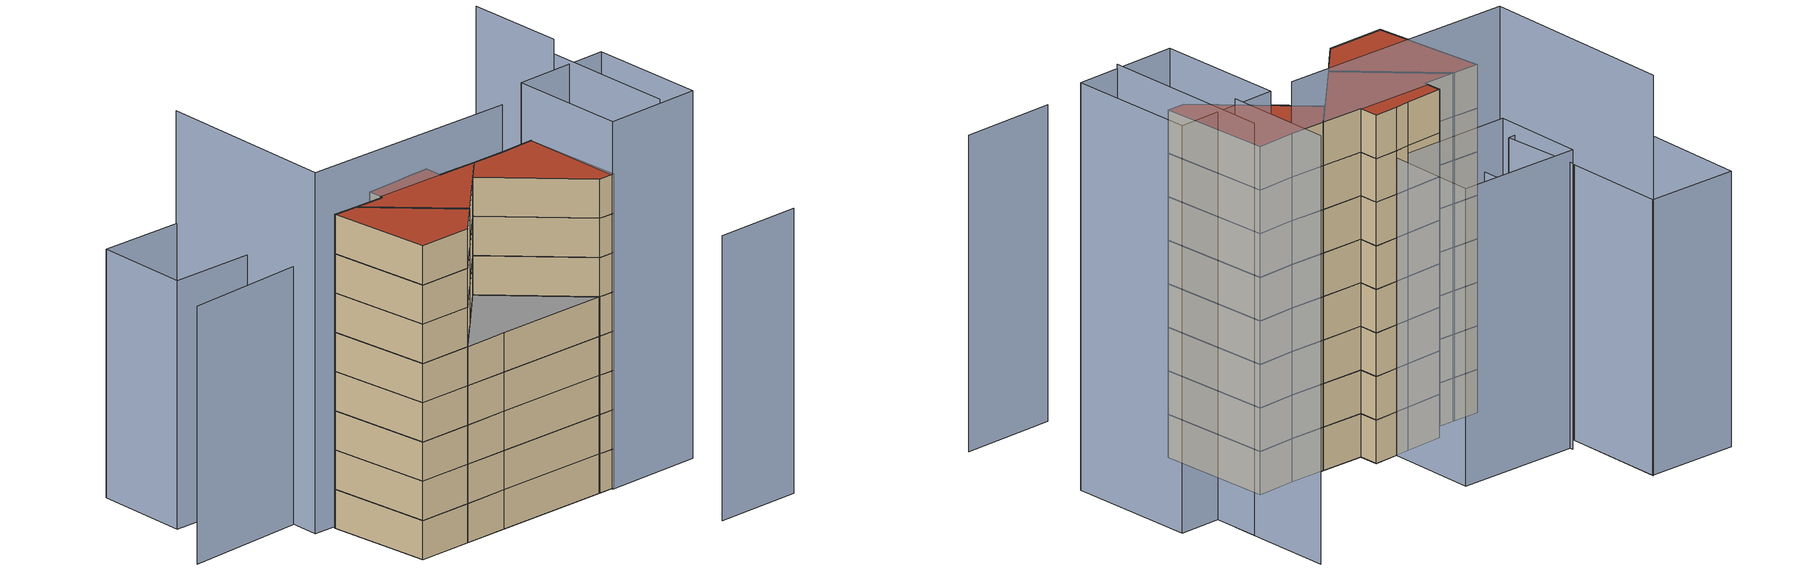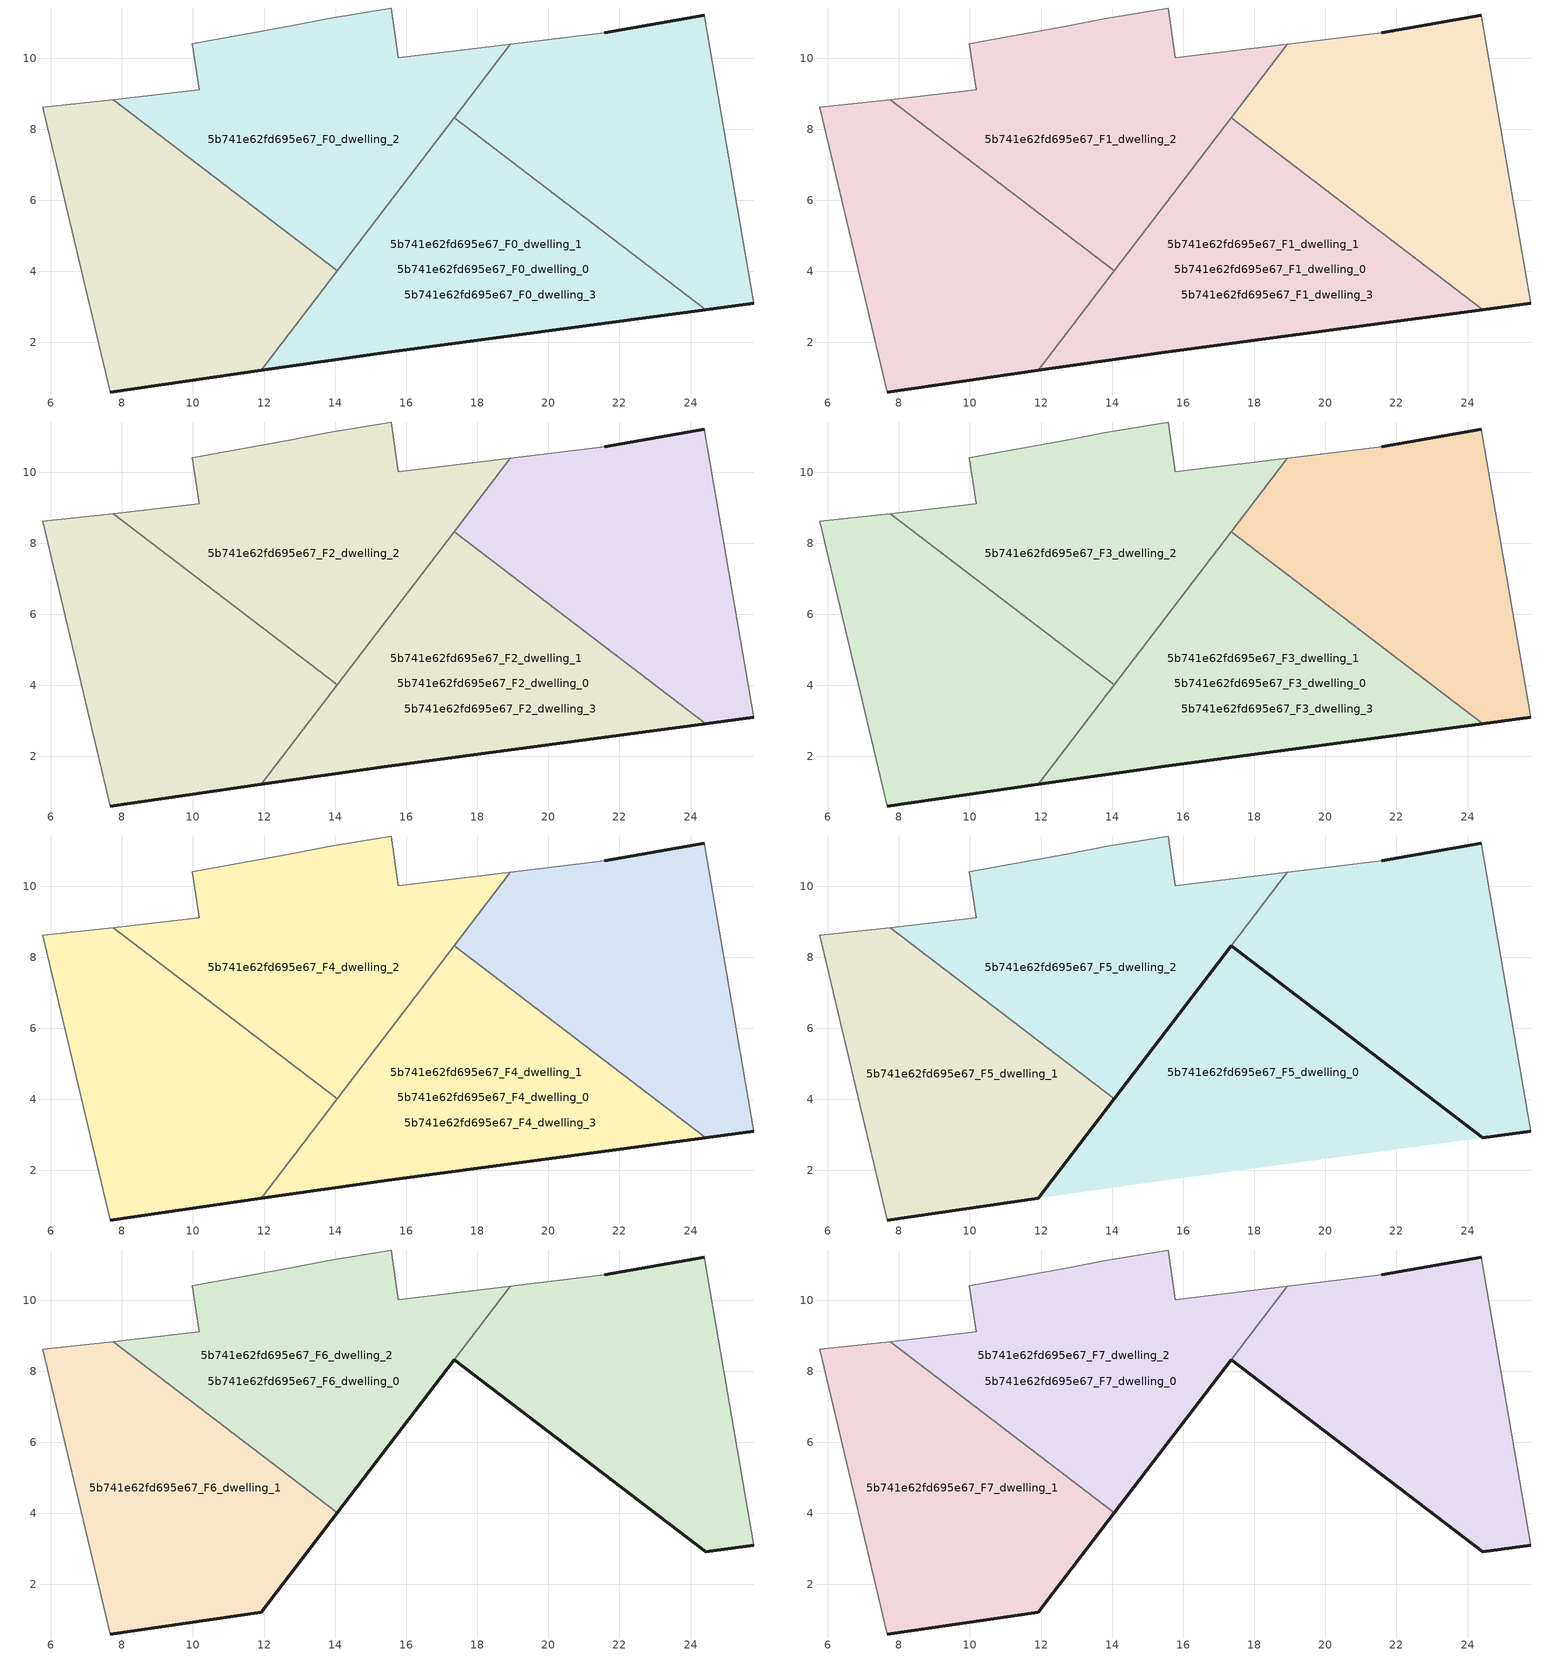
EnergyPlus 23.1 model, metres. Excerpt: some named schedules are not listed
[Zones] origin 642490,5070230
5b741e62fd695e67_F0_dwelling_0
 floor ground (EU_floor_Construction): 17.54,8.57 18.93,10.39 15.78,10.01 z0; 14.06,4.02 17.54,8.57 15.78,10.01 15.58,11.41 13.78,11.11 12.77,10.91 9.97,10.41 10.17,9.11 7.75,8.84 z0; 24.42,2.92 17.54,8.57 17.35,8.32 z0; 25.78,3.1 24.38,11.21 21.58,10.71 18.93,10.39 17.54,8.57 24.42,2.92 z0; 24.42,2.92 17.35,8.32 11.93,1.21 15.38,1.71 z0
 wall adiabatic (EU_wall_Construction): 7.75,8.84 10.17,9.11 9.97,10.41 12.78,10.91 13.78,11.11 15.58,11.41 15.78,10.01 18.93,10.39 z0:3
 wall to 5b741e62fd695e67_F0_dwelling_1 (EU_wall_Construction): 14.06,4.02 7.75,8.84 z0:3
 wall to 5b741e62fd695e67_F0_dwelling_3 (EU_wall_Construction): 17.35,8.32 14.06,4.02 z0:3
 wall to 5b741e62fd695e67_F0_dwelling_2 (EU_wall_Construction): 18.93,10.39 17.35,8.32 z0:3
5b741e62fd695e67_F0_dwelling_1
 floor ground (EU_floor_Construction): 24.42,2.92 17.35,8.32 11.92,1.21 15.38,1.71 z0; 11.92,1.21 14.06,4.02 7.75,8.84 5.77,8.61 7.67,0.61 z0
 wall outside (EU_wall_Construction): 11.93,1.21 7.67,0.61 z0:3
 wall adiabatic (EU_wall_Construction): 7.67,0.61 5.77,8.61 7.75,8.84 z0:3
 wall to 5b741e62fd695e67_F0_dwelling_3 (EU_wall_Construction): 14.06,4.02 11.93,1.21 z0:3
5b741e62fd695e67_F0_dwelling_2
 floor ground (EU_floor_Construction): 14.06,4.02 18.93,10.39 15.78,10.01 15.58,11.41 13.78,11.11 12.77,10.91 9.97,10.41 10.17,9.11 7.75,8.84 z0; 25.78,3.1 24.38,11.21 21.58,10.71 18.93,10.39 17.35,8.32 24.42,2.92 z0
 wall outside (EU_wall_Construction): 21.58,10.71 24.38,11.21 / 25.78,3.1 24.42,2.92 z0:3
 wall adiabatic (EU_wall_Construction): 18.93,10.39 21.58,10.71 / 24.38,11.21 25.78,3.1 z0:3
 wall to 5b741e62fd695e67_F0_dwelling_3 (EU_wall_Construction): 24.42,2.92 17.35,8.32 z0:3
5b741e62fd695e67_F0_dwelling_3
 floor ground (EU_floor_Construction): 14.06,4.02 17.54,8.57 15.78,10.01 15.58,11.41 13.78,11.11 12.78,10.91 9.97,10.41 10.17,9.11 7.75,8.84 z0; 24.42,2.92 17.35,8.32 11.93,1.21 15.38,1.71 z0; 24.42,2.92 17.54,8.57 17.35,8.32 z0; 11.93,1.21 14.06,4.02 7.75,8.84 5.77,8.61 7.67,0.61 z0; 17.54,8.57 18.93,10.39 15.78,10.01 z0
 wall outside (EU_wall_Construction): 24.42,2.92 15.38,1.71 11.93,1.21 z0:3
5b741e62fd695e67_F1_dwelling_0
 floor to 5b741e62fd695e67_F0_dwelling_0 (EU_floor_Construction): 24.42,2.92 17.35,8.32 11.93,1.21 15.38,1.71 z3; 25.78,3.1 24.38,11.21 21.58,10.71 18.93,10.39 17.54,8.57 24.42,2.92 z3
 floor adiabatic (EU_floor_Construction): 17.54,8.57 18.93,10.39 15.78,10.01 z3; 14.06,4.02 17.54,8.57 15.78,10.01 15.58,11.41 13.78,11.11 12.77,10.91 9.97,10.41 10.17,9.11 7.75,8.84 z3
 floor to 5b741e62fd695e67_F0_dwelling_3 (EU_floor_Construction): 24.42,2.92 17.54,8.57 17.35,8.32 z3
 wall adiabatic (EU_wall_Construction): 7.75,8.84 10.17,9.11 9.97,10.41 12.78,10.91 13.78,11.11 15.58,11.41 15.78,10.01 18.93,10.39 z3:6
 wall to 5b741e62fd695e67_F1_dwelling_1 (EU_wall_Construction): 14.06,4.02 7.75,8.84 z3:6
 wall to 5b741e62fd695e67_F1_dwelling_3 (EU_wall_Construction): 17.35,8.32 14.06,4.02 z3:6
 wall to 5b741e62fd695e67_F1_dwelling_2 (EU_wall_Construction): 18.93,10.39 17.35,8.32 z3:6
5b741e62fd695e67_F1_dwelling_1
 floor to 5b741e62fd695e67_F0_dwelling_1 (EU_floor_Construction): 24.42,2.92 17.35,8.32 11.92,1.21 15.38,1.71 z3; 11.92,1.21 14.06,4.02 7.75,8.84 5.77,8.61 7.67,0.61 z3
 wall outside (EU_wall_Construction): 11.93,1.21 7.67,0.61 z3:6
 wall adiabatic (EU_wall_Construction): 7.67,0.61 5.77,8.61 7.75,8.84 z3:6
 wall to 5b741e62fd695e67_F1_dwelling_3 (EU_wall_Construction): 14.06,4.02 11.93,1.21 z3:6
5b741e62fd695e67_F1_dwelling_2
 floor to 5b741e62fd695e67_F0_dwelling_2 (EU_floor_Construction): 14.06,4.02 18.93,10.39 15.78,10.01 15.58,11.41 13.78,11.11 12.77,10.91 9.97,10.41 10.17,9.11 7.75,8.84 z3; 25.78,3.1 24.38,11.21 21.58,10.71 18.93,10.39 17.35,8.32 24.42,2.92 z3
 wall outside (EU_wall_Construction): 21.58,10.71 24.38,11.21 / 25.78,3.1 24.42,2.92 z3:6
 wall adiabatic (EU_wall_Construction): 18.93,10.39 21.58,10.71 / 24.38,11.21 25.78,3.1 z3:6
 wall to 5b741e62fd695e67_F1_dwelling_3 (EU_wall_Construction): 24.42,2.92 17.35,8.32 z3:6
5b741e62fd695e67_F1_dwelling_3
 floor to 5b741e62fd695e67_F0_dwelling_0 (EU_floor_Construction): 14.06,4.02 17.54,8.57 15.78,10.01 15.58,11.41 13.78,11.11 12.77,10.91 9.97,10.41 10.17,9.11 7.75,8.84 z3; 24.42,2.92 17.54,8.57 17.35,8.32 z3
 floor to 5b741e62fd695e67_F0_dwelling_3 (EU_floor_Construction): 17.54,8.57 18.93,10.39 15.78,10.01 z3; 24.42,2.92 17.35,8.32 11.93,1.21 15.38,1.71 z3
 floor adiabatic (EU_floor_Construction): 11.92,1.21 14.06,4.02 7.75,8.84 5.77,8.61 7.67,0.61 z3
 wall outside (EU_wall_Construction): 24.42,2.92 15.38,1.71 11.93,1.21 z3:6
5b741e62fd695e67_F2_dwelling_0
 floor to 5b741e62fd695e67_F1_dwelling_0 (EU_floor_Construction): 24.42,2.92 17.35,8.32 11.93,1.21 15.38,1.71 z6; 25.78,3.1 24.38,11.21 21.58,10.71 18.93,10.39 17.54,8.57 24.42,2.92 z6
 floor adiabatic (EU_floor_Construction): 17.54,8.57 18.93,10.39 15.78,10.01 z6; 14.06,4.02 17.54,8.57 15.78,10.01 15.58,11.41 13.78,11.11 12.77,10.91 9.97,10.41 10.17,9.11 7.75,8.84 z6
 floor to 5b741e62fd695e67_F1_dwelling_3 (EU_floor_Construction): 24.42,2.92 17.54,8.57 17.35,8.32 z6
 wall adiabatic (EU_wall_Construction): 7.75,8.84 10.17,9.11 9.97,10.41 12.78,10.91 13.78,11.11 15.58,11.41 15.78,10.01 18.93,10.39 z6:9
 wall to 5b741e62fd695e67_F2_dwelling_1 (EU_wall_Construction): 14.06,4.02 7.75,8.84 z6:9
 wall to 5b741e62fd695e67_F2_dwelling_3 (EU_wall_Construction): 17.35,8.32 14.06,4.02 z6:9
 wall to 5b741e62fd695e67_F2_dwelling_2 (EU_wall_Construction): 18.93,10.39 17.35,8.32 z6:9
5b741e62fd695e67_F2_dwelling_1
 floor to 5b741e62fd695e67_F1_dwelling_1 (EU_floor_Construction): 24.42,2.92 17.35,8.32 11.92,1.21 15.38,1.71 z6; 11.92,1.21 14.06,4.02 7.75,8.84 5.77,8.61 7.67,0.61 z6
 wall outside (EU_wall_Construction): 11.93,1.21 7.67,0.61 z6:9
 wall adiabatic (EU_wall_Construction): 7.67,0.61 5.77,8.61 7.75,8.84 z6:9
 wall to 5b741e62fd695e67_F2_dwelling_3 (EU_wall_Construction): 14.06,4.02 11.93,1.21 z6:9
5b741e62fd695e67_F2_dwelling_2
 floor to 5b741e62fd695e67_F1_dwelling_2 (EU_floor_Construction): 14.06,4.02 18.93,10.39 15.78,10.01 15.58,11.41 13.78,11.11 12.77,10.91 9.97,10.41 10.17,9.11 7.75,8.84 z6; 25.78,3.1 24.38,11.21 21.58,10.71 18.93,10.39 17.35,8.32 24.42,2.92 z6
 wall outside (EU_wall_Construction): 21.58,10.71 24.38,11.21 / 25.78,3.1 24.42,2.92 z6:9
 wall adiabatic (EU_wall_Construction): 18.93,10.39 21.58,10.71 / 24.38,11.21 25.78,3.1 z6:9
 wall to 5b741e62fd695e67_F2_dwelling_3 (EU_wall_Construction): 24.42,2.92 17.35,8.32 z6:9
5b741e62fd695e67_F2_dwelling_3
 floor to 5b741e62fd695e67_F1_dwelling_0 (EU_floor_Construction): 14.06,4.02 17.54,8.57 15.78,10.01 15.58,11.41 13.78,11.11 12.77,10.91 9.97,10.41 10.17,9.11 7.75,8.84 z6; 24.42,2.92 17.54,8.57 17.35,8.32 z6
 floor to 5b741e62fd695e67_F1_dwelling_3 (EU_floor_Construction): 17.54,8.57 18.93,10.39 15.78,10.01 z6; 24.42,2.92 17.35,8.32 11.93,1.21 15.38,1.71 z6
 floor adiabatic (EU_floor_Construction): 11.92,1.21 14.06,4.02 7.75,8.84 5.77,8.61 7.67,0.61 z6
 wall outside (EU_wall_Construction): 24.42,2.92 15.38,1.71 11.93,1.21 z6:9
5b741e62fd695e67_F3_dwelling_0
 floor to 5b741e62fd695e67_F2_dwelling_0 (EU_floor_Construction): 24.42,2.92 17.35,8.32 11.93,1.21 15.38,1.71 z9; 25.78,3.1 24.38,11.21 21.58,10.71 18.93,10.39 17.54,8.57 24.42,2.92 z9
 floor adiabatic (EU_floor_Construction): 17.54,8.57 18.93,10.39 15.78,10.01 z9; 14.06,4.02 17.54,8.57 15.78,10.01 15.58,11.41 13.78,11.11 12.77,10.91 9.97,10.41 10.17,9.11 7.75,8.84 z9
 floor to 5b741e62fd695e67_F2_dwelling_3 (EU_floor_Construction): 24.42,2.92 17.54,8.57 17.35,8.32 z9
 wall adiabatic (EU_wall_Construction): 7.75,8.84 10.17,9.11 9.97,10.41 12.78,10.91 13.78,11.11 15.58,11.41 15.78,10.01 18.93,10.39 z9:12
 wall to 5b741e62fd695e67_F3_dwelling_1 (EU_wall_Construction): 14.06,4.02 7.75,8.84 z9:12
 wall to 5b741e62fd695e67_F3_dwelling_3 (EU_wall_Construction): 17.35,8.32 14.06,4.02 z9:12
 wall to 5b741e62fd695e67_F3_dwelling_2 (EU_wall_Construction): 18.93,10.39 17.35,8.32 z9:12
5b741e62fd695e67_F3_dwelling_1
 floor to 5b741e62fd695e67_F2_dwelling_1 (EU_floor_Construction): 24.42,2.92 17.35,8.32 11.92,1.21 15.38,1.71 z9; 11.92,1.21 14.06,4.02 7.75,8.84 5.77,8.61 7.67,0.61 z9
 wall outside (EU_wall_Construction): 11.93,1.21 7.67,0.61 z9:12
 wall adiabatic (EU_wall_Construction): 7.67,0.61 5.77,8.61 7.75,8.84 z9:12
 wall to 5b741e62fd695e67_F3_dwelling_3 (EU_wall_Construction): 14.06,4.02 11.93,1.21 z9:12
5b741e62fd695e67_F3_dwelling_2
 floor to 5b741e62fd695e67_F2_dwelling_2 (EU_floor_Construction): 14.06,4.02 18.93,10.39 15.78,10.01 15.58,11.41 13.78,11.11 12.77,10.91 9.97,10.41 10.17,9.11 7.75,8.84 z9; 25.78,3.1 24.38,11.21 21.58,10.71 18.93,10.39 17.35,8.32 24.42,2.92 z9
 wall outside (EU_wall_Construction): 21.58,10.71 24.38,11.21 / 25.78,3.1 24.42,2.92 z9:12
 wall adiabatic (EU_wall_Construction): 18.93,10.39 21.58,10.71 / 24.38,11.21 25.78,3.1 z9:12
 wall to 5b741e62fd695e67_F3_dwelling_3 (EU_wall_Construction): 24.42,2.92 17.35,8.32 z9:12
5b741e62fd695e67_F3_dwelling_3
 floor to 5b741e62fd695e67_F2_dwelling_0 (EU_floor_Construction): 14.06,4.02 17.54,8.57 15.78,10.01 15.58,11.41 13.78,11.11 12.77,10.91 9.97,10.41 10.17,9.11 7.75,8.84 z9; 24.42,2.92 17.54,8.57 17.35,8.32 z9
 floor to 5b741e62fd695e67_F2_dwelling_3 (EU_floor_Construction): 17.54,8.57 18.93,10.39 15.78,10.01 z9; 24.42,2.92 17.35,8.32 11.93,1.21 15.38,1.71 z9
 floor adiabatic (EU_floor_Construction): 11.92,1.21 14.06,4.02 7.75,8.84 5.77,8.61 7.67,0.61 z9
 wall outside (EU_wall_Construction): 24.42,2.92 15.38,1.71 11.93,1.21 z9:12
5b741e62fd695e67_F4_dwelling_0
 floor to 5b741e62fd695e67_F3_dwelling_0 (EU_floor_Construction): 24.42,2.92 17.35,8.32 11.93,1.21 15.38,1.71 z12; 25.78,3.1 24.38,11.21 21.58,10.71 18.93,10.39 17.54,8.57 24.42,2.92 z12
 floor adiabatic (EU_floor_Construction): 17.54,8.57 18.93,10.39 15.78,10.01 z12; 14.06,4.02 17.54,8.57 15.78,10.01 15.58,11.41 13.78,11.11 12.77,10.91 9.97,10.41 10.17,9.11 7.75,8.84 z12
 floor to 5b741e62fd695e67_F3_dwelling_3 (EU_floor_Construction): 24.42,2.92 17.54,8.57 17.35,8.32 z12
 wall adiabatic (EU_wall_Construction): 7.75,8.84 10.17,9.11 9.97,10.41 12.78,10.91 13.78,11.11 15.58,11.41 15.78,10.01 18.93,10.39 z12:15
 wall to 5b741e62fd695e67_F4_dwelling_1 (EU_wall_Construction): 14.06,4.02 7.75,8.84 z12:15
 wall to 5b741e62fd695e67_F4_dwelling_3 (EU_wall_Construction): 17.35,8.32 14.06,4.02 z12:15
 wall to 5b741e62fd695e67_F4_dwelling_2 (EU_wall_Construction): 18.93,10.39 17.35,8.32 z12:15
5b741e62fd695e67_F4_dwelling_1
 floor to 5b741e62fd695e67_F3_dwelling_1 (EU_floor_Construction): 24.42,2.92 17.35,8.32 11.92,1.21 15.38,1.71 z12; 11.92,1.21 14.06,4.02 7.75,8.84 5.77,8.61 7.67,0.61 z12
 wall outside (EU_wall_Construction): 11.93,1.21 7.67,0.61 z12:15
 wall adiabatic (EU_wall_Construction): 7.67,0.61 5.77,8.61 7.75,8.84 z12:15
 wall to 5b741e62fd695e67_F4_dwelling_3 (EU_wall_Construction): 14.06,4.02 11.93,1.21 z12:15
 ceiling adiabatic (EU_floor_Construction): 24.42,2.92 15.38,1.71 11.93,1.21 17.35,8.32 z15
5b741e62fd695e67_F4_dwelling_2
 floor to 5b741e62fd695e67_F3_dwelling_2 (EU_floor_Construction): 14.06,4.02 18.93,10.39 15.78,10.01 15.58,11.41 13.78,11.11 12.77,10.91 9.97,10.41 10.17,9.11 7.75,8.84 z12; 25.78,3.1 24.38,11.21 21.58,10.71 18.93,10.39 17.35,8.32 24.42,2.92 z12
 wall outside (EU_wall_Construction): 21.58,10.71 24.38,11.21 / 25.78,3.1 24.42,2.92 z12:15
 wall adiabatic (EU_wall_Construction): 18.93,10.39 21.58,10.71 / 24.38,11.21 25.78,3.1 z12:15
 wall to 5b741e62fd695e67_F4_dwelling_3 (EU_wall_Construction): 24.42,2.92 17.35,8.32 z12:15
5b741e62fd695e67_F4_dwelling_3
 floor to 5b741e62fd695e67_F3_dwelling_0 (EU_floor_Construction): 14.06,4.02 17.54,8.57 15.78,10.01 15.58,11.41 13.78,11.11 12.77,10.91 9.97,10.41 10.17,9.11 7.75,8.84 z12; 24.42,2.92 17.54,8.57 17.35,8.32 z12
 floor to 5b741e62fd695e67_F3_dwelling_3 (EU_floor_Construction): 17.54,8.57 18.93,10.39 15.78,10.01 z12; 24.42,2.92 17.35,8.32 11.93,1.21 15.38,1.71 z12
 floor adiabatic (EU_floor_Construction): 11.92,1.21 14.06,4.02 7.75,8.84 5.77,8.61 7.67,0.61 z12
 wall outside (EU_wall_Construction): 24.42,2.92 15.38,1.71 11.93,1.21 z12:15
 ceiling adiabatic (EU_roof_Construction): 24.42,2.92 17.35,8.32 17.54,8.57 z15; 24.42,2.92 15.38,1.71 11.93,1.21 17.35,8.32 z15; 18.93,10.39 17.54,8.57 15.78,10.01 z15; 14.06,4.02 11.92,1.21 7.67,0.61 5.77,8.61 7.75,8.84 z15
5b741e62fd695e67_F5_dwelling_0
 floor to 5b741e62fd695e67_F4_dwelling_0 (EU_floor_Construction): 17.54,8.57 18.93,10.39 15.78,10.01 z15; 14.06,4.02 17.54,8.57 15.78,10.01 15.58,11.41 13.78,11.11 12.77,10.91 9.97,10.41 10.17,9.11 7.75,8.84 z15; 24.42,2.92 17.35,8.32 11.93,1.21 15.38,1.71 z15; 24.42,2.92 17.54,8.57 17.35,8.32 z15; 25.78,3.1 24.38,11.21 21.58,10.71 18.93,10.39 17.54,8.57 24.42,2.92 z15
 wall outside (EU_wall_Construction): 17.35,8.32 14.06,4.02 z15:18
 wall adiabatic (EU_wall_Construction): 7.75,8.84 10.17,9.11 9.97,10.41 12.78,10.91 13.78,11.11 15.58,11.41 15.78,10.01 18.93,10.39 z15:18
 wall to 5b741e62fd695e67_F5_dwelling_1 (EU_wall_Construction): 14.06,4.02 7.75,8.84 z15:18
 wall to 5b741e62fd695e67_F5_dwelling_2 (EU_wall_Construction): 18.93,10.39 17.35,8.32 z15:18
5b741e62fd695e67_F5_dwelling_1
 floor to 5b741e62fd695e67_F4_dwelling_1 (EU_floor_Construction): 11.92,1.21 14.06,4.02 7.75,8.84 5.77,8.61 7.67,0.61 z15
 wall outside (EU_wall_Construction): 14.06,4.02 11.93,1.21 7.67,0.61 z15:18
 wall adiabatic (EU_wall_Construction): 7.67,0.61 5.77,8.61 7.75,8.84 z15:18
5b741e62fd695e67_F5_dwelling_2
 floor to 5b741e62fd695e67_F4_dwelling_2 (EU_floor_Construction): 14.06,4.02 18.93,10.39 15.78,10.01 15.58,11.41 13.78,11.11 12.77,10.91 9.97,10.41 10.17,9.11 7.75,8.84 z15; 25.78,3.1 24.38,11.21 21.58,10.71 18.93,10.39 17.35,8.32 24.42,2.92 z15
 wall outside (EU_wall_Construction): 21.58,10.71 24.38,11.21 / 25.78,3.1 24.42,2.92 17.35,8.32 z15:18
 wall adiabatic (EU_wall_Construction): 18.93,10.39 21.58,10.71 / 24.38,11.21 25.78,3.1 z15:18
5b741e62fd695e67_F6_dwelling_0
 floor adiabatic (EU_floor_Construction): 14.06,4.02 18.93,10.39 15.78,10.01 15.58,11.41 13.78,11.11 12.77,10.91 9.97,10.41 10.17,9.11 7.75,8.84 z18; 25.78,3.1 24.38,11.21 21.58,10.71 18.93,10.39 17.35,8.32 24.42,2.92 z18
 wall outside (EU_wall_Construction): 17.35,8.32 14.06,4.02 z18:21
 wall adiabatic (EU_wall_Construction): 7.75,8.84 10.17,9.11 9.97,10.41 12.78,10.91 13.78,11.11 15.58,11.41 15.78,10.01 18.93,10.39 z18:21
 wall to 5b741e62fd695e67_F6_dwelling_1 (EU_wall_Construction): 14.06,4.02 7.75,8.84 z18:21
 wall to 5b741e62fd695e67_F6_dwelling_2 (EU_wall_Construction): 18.93,10.39 17.35,8.32 z18:21
5b741e62fd695e67_F6_dwelling_1
 floor to 5b741e62fd695e67_F5_dwelling_1 (EU_floor_Construction): 11.92,1.21 14.06,4.02 7.75,8.84 5.77,8.61 7.67,0.61 z18
 wall outside (EU_wall_Construction): 14.06,4.02 11.93,1.21 7.67,0.61 z18:21
 wall adiabatic (EU_wall_Construction): 7.67,0.61 5.77,8.61 7.75,8.84 z18:21
5b741e62fd695e67_F6_dwelling_2
 floor to 5b741e62fd695e67_F5_dwelling_2 (EU_floor_Construction): 14.06,4.02 18.93,10.39 15.78,10.01 15.58,11.41 13.78,11.11 12.77,10.91 9.97,10.41 10.17,9.11 7.75,8.84 z18; 25.78,3.1 24.38,11.21 21.58,10.71 18.93,10.39 17.35,8.32 24.42,2.92 z18
 wall outside (EU_wall_Construction): 21.58,10.71 24.38,11.21 / 25.78,3.1 24.42,2.92 17.35,8.32 z18:21
 wall adiabatic (EU_wall_Construction): 18.93,10.39 21.58,10.71 / 24.38,11.21 25.78,3.1 z18:21
5b741e62fd695e67_F7_dwelling_0
 floor adiabatic (EU_floor_Construction): 14.06,4.02 18.93,10.39 15.78,10.01 15.58,11.41 13.78,11.11 12.77,10.91 9.97,10.41 10.17,9.11 7.75,8.84 z21; 25.78,3.1 24.38,11.21 21.58,10.71 18.93,10.39 17.35,8.32 24.42,2.92 z21
 wall outside (EU_wall_Construction): 17.35,8.32 14.06,4.02 z21:24
 wall adiabatic (EU_wall_Construction): 7.75,8.84 10.17,9.11 9.97,10.41 12.78,10.91 13.78,11.11 15.58,11.41 15.78,10.01 18.93,10.39 z21:24
 wall to 5b741e62fd695e67_F7_dwelling_1 (EU_wall_Construction): 14.06,4.02 7.75,8.84 z21:24
 wall to 5b741e62fd695e67_F7_dwelling_2 (EU_wall_Construction): 18.93,10.39 17.35,8.32 z21:24
 roof outside (EU_roof_Construction): 18.93,10.39 14.06,4.02 7.75,8.84 10.17,9.11 9.97,10.41 12.77,10.91 13.78,11.11 15.58,11.41 15.78,10.01 z24; 24.38,11.21 25.78,3.1 24.42,2.92 17.35,8.32 18.93,10.39 21.58,10.71 z24
5b741e62fd695e67_F7_dwelling_1
 floor to 5b741e62fd695e67_F6_dwelling_1 (EU_floor_Construction): 11.92,1.21 14.06,4.02 7.75,8.84 5.77,8.61 7.67,0.61 z21
 wall outside (EU_wall_Construction): 14.06,4.02 11.93,1.21 7.67,0.61 z21:24
 wall adiabatic (EU_wall_Construction): 7.67,0.61 5.77,8.61 7.75,8.84 z21:24
 roof outside (EU_roof_Construction): 14.06,4.02 11.93,1.21 7.67,0.61 5.77,8.61 7.75,8.84 z24
5b741e62fd695e67_F7_dwelling_2
 floor to 5b741e62fd695e67_F6_dwelling_2 (EU_floor_Construction): 14.06,4.02 18.93,10.39 15.78,10.01 15.58,11.41 13.78,11.11 12.77,10.91 9.97,10.41 10.17,9.11 7.75,8.84 z21; 25.78,3.1 24.38,11.21 21.58,10.71 18.93,10.39 17.35,8.32 24.42,2.92 z21
 wall outside (EU_wall_Construction): 21.58,10.71 24.38,11.21 / 25.78,3.1 24.42,2.92 17.35,8.32 z21:24
 wall adiabatic (EU_wall_Construction): 18.93,10.39 21.58,10.71 / 24.38,11.21 25.78,3.1 z21:24
 roof outside (EU_roof_Construction): 18.93,10.39 14.06,4.02 7.75,8.84 10.17,9.11 9.97,10.41 12.77,10.91 13.78,11.11 15.58,11.41 15.78,10.01 z24; 24.38,11.21 25.78,3.1 24.42,2.92 17.35,8.32 18.93,10.39 21.58,10.71 z24
shading: 28.68,-5.9 35.49,-4.9 z0:21.8; 6.18,11.26 7.67,0.61 z0:17.3; 31.82,13.26 33.19,4.1 / 33.19,4.1 25.55,2.96 / 25.55,2.96 24.18,12.12 / 24.18,12.12 31.82,13.26 z0:28.1; 30.06,3.66 28.29,16.11 z0:28.4; 4.14,16.7 5.17,11.11 / 5.17,11.11 -5.64,9.12 z0:19.7; 3.97,16.42 12.98,17.53 / 12.98,17.53 13.79,11.04 / 13.79,11.04 4.77,9.93 / 4.77,9.93 3.97,16.42 z0:20.5; 21.58,10.71 4.09,8.6 / 4.09,8.6 2.36,22.99 z0:27.6; -3.34,14.82 -4.23,22.13 / -4.23,22.13 2.38,22.94 / 2.38,22.94 3.28,15.63 / 3.28,15.63 -3.34,14.82 z0:19; 28.52,14.37 27.43,22.17 z0:29.5
[Building]
EU S2 Campaign: North Axis=0; Terrain=City; Solar Distribution=FullExterior
[Site:Location]
Lyon-Bron: Latitude=45.75; Longitude=5; Time Zone=1; Elevation=198
[SizingPeriod:WeatherFileDays]
AnnualSizingPeriod: Begin Month=1; Begin Day of Month=1; End Month=12; End Day of Month=31; Day of Week for Start Day=Monday; Use Weather File Daylight Saving Period=No; Use Weather File Rain and Snow Indicators=No
[MATERIAL]
EU_InternalMass_Material: Roughness=MediumRough; Thickness=0.1; Conductivity=1; Density=1800; Specific Heat=900; Thermal Absorptance=0.9; Solar Absorptance=0.7; Visible Absorptance=0.7
[MATERIAL:NOMASS] Roughness=MediumRough; Thermal Absorptance=0.9; Solar Absorptance=0.7; Visible Absorptance=0.7
Name | Thermal Resistance
EU_wall_NoMass | 0.776494
EU_roof_NoMass | 0.486893
EU_floor_NoMass | 0.421597
[CONSTRUCTION]
EU_wall_Construction: EU_wall_NoMass
EU_roof_Construction: EU_roof_NoMass
EU_floor_Construction: EU_floor_NoMass
EU_InternalMass_Construction: EU_InternalMass_Material
[ZONE] Type=1; Multiplier=1; Ceiling Height=autocalculate; Floor Area=autocalculate; Part of Total Floor Area=Yes
Name | Volume
5b741e62fd695e67_F0_dwelling_0; 5b741e62fd695e67_F1_dwelling_0; 5b741e62fd695e67_F2_dwelling_0; 5b741e62fd695e67_F3_dwelling_0; 5b741e62fd695e67_F4_dwelling_0 | 356.793
5b741e62fd695e67_F5_dwelling_0 | 356.792
5b741e62fd695e67_F6_dwelling_0; 5b741e62fd695e67_F7_dwelling_0; 5b741e62fd695e67_F0_dwelling_2; 5b741e62fd695e67_F1_dwelling_2; 5b741e62fd695e67_F2_dwelling_2; 5b741e62fd695e67_F3_dwelling_2; 5b741e62fd695e67_F4_dwelling_2; 5b741e62fd695e67_F5_dwelling_2; 5b741e62fd695e67_F6_dwelling_2; 5b741e62fd695e67_F7_dwelling_2 | 237.872
5b741e62fd695e67_F0_dwelling_1; 5b741e62fd695e67_F1_dwelling_1; 5b741e62fd695e67_F2_dwelling_1; 5b741e62fd695e67_F3_dwelling_1; 5b741e62fd695e67_F4_dwelling_1 | 237.855
5b741e62fd695e67_F5_dwelling_1; 5b741e62fd695e67_F6_dwelling_1; 5b741e62fd695e67_F7_dwelling_1 | 118.925
5b741e62fd695e67_F0_dwelling_3 | 360.947
5b741e62fd695e67_F1_dwelling_3; 5b741e62fd695e67_F2_dwelling_3; 5b741e62fd695e67_F3_dwelling_3; 5b741e62fd695e67_F4_dwelling_3 | 360.949
[INTERNALMASS] Construction=EU_InternalMass_Construction
Name | Zone or ZoneList | Surface Area
5b741e62fd695e67_F0_dwelling_0_EU_InternalMass | 5b741e62fd695e67_F0_dwelling_0 | 39.6461
5b741e62fd695e67_F0_dwelling_1_EU_InternalMass | 5b741e62fd695e67_F0_dwelling_1 | 39.6416
5b741e62fd695e67_F0_dwelling_2_EU_InternalMass | 5b741e62fd695e67_F0_dwelling_2 | 39.6446
5b741e62fd695e67_F0_dwelling_3_EU_InternalMass | 5b741e62fd695e67_F0_dwelling_3 | 39.6436
5b741e62fd695e67_F1_dwelling_0_EU_InternalMass | 5b741e62fd695e67_F1_dwelling_0 | 39.6461
5b741e62fd695e67_F1_dwelling_1_EU_InternalMass | 5b741e62fd695e67_F1_dwelling_1 | 39.6416
5b741e62fd695e67_F1_dwelling_2_EU_InternalMass | 5b741e62fd695e67_F1_dwelling_2 | 39.6446
5b741e62fd695e67_F1_dwelling_3_EU_InternalMass | 5b741e62fd695e67_F1_dwelling_3 | 39.6436
5b741e62fd695e67_F2_dwelling_0_EU_InternalMass | 5b741e62fd695e67_F2_dwelling_0 | 39.6461
5b741e62fd695e67_F2_dwelling_1_EU_InternalMass | 5b741e62fd695e67_F2_dwelling_1 | 39.6416
5b741e62fd695e67_F2_dwelling_2_EU_InternalMass | 5b741e62fd695e67_F2_dwelling_2 | 39.6446
5b741e62fd695e67_F2_dwelling_3_EU_InternalMass | 5b741e62fd695e67_F2_dwelling_3 | 39.6436
5b741e62fd695e67_F3_dwelling_0_EU_InternalMass | 5b741e62fd695e67_F3_dwelling_0 | 39.6461
5b741e62fd695e67_F3_dwelling_1_EU_InternalMass | 5b741e62fd695e67_F3_dwelling_1 | 39.6416
5b741e62fd695e67_F3_dwelling_2_EU_InternalMass | 5b741e62fd695e67_F3_dwelling_2 | 39.6446
5b741e62fd695e67_F3_dwelling_3_EU_InternalMass | 5b741e62fd695e67_F3_dwelling_3 | 39.6436
5b741e62fd695e67_F4_dwelling_0_EU_InternalMass | 5b741e62fd695e67_F4_dwelling_0 | 39.6461
5b741e62fd695e67_F4_dwelling_1_EU_InternalMass | 5b741e62fd695e67_F4_dwelling_1 | 39.6416
5b741e62fd695e67_F4_dwelling_2_EU_InternalMass | 5b741e62fd695e67_F4_dwelling_2 | 39.6446
5b741e62fd695e67_F4_dwelling_3_EU_InternalMass | 5b741e62fd695e67_F4_dwelling_3 | 39.6436
5b741e62fd695e67_F5_dwelling_0_EU_InternalMass | 5b741e62fd695e67_F5_dwelling_0 | 52.856
5b741e62fd695e67_F5_dwelling_1_EU_InternalMass | 5b741e62fd695e67_F5_dwelling_1 | 52.8578
5b741e62fd695e67_F5_dwelling_2_EU_InternalMass | 5b741e62fd695e67_F5_dwelling_2 | 52.8571
5b741e62fd695e67_F6_dwelling_0_EU_InternalMass | 5b741e62fd695e67_F6_dwelling_0 | 52.856
5b741e62fd695e67_F6_dwelling_1_EU_InternalMass | 5b741e62fd695e67_F6_dwelling_1 | 52.8578
5b741e62fd695e67_F6_dwelling_2_EU_InternalMass | 5b741e62fd695e67_F6_dwelling_2 | 52.8571
5b741e62fd695e67_F7_dwelling_0_EU_InternalMass | 5b741e62fd695e67_F7_dwelling_0 | 52.856
5b741e62fd695e67_F7_dwelling_1_EU_InternalMass | 5b741e62fd695e67_F7_dwelling_1 | 52.8578
5b741e62fd695e67_F7_dwelling_2_EU_InternalMass | 5b741e62fd695e67_F7_dwelling_2 | 52.8571
[OTHEREQUIPMENT] Fuel Type=Electricity; Design Level Calculation Method=Watts/Area; Power per Zone Floor Area=1; Fraction Latent=0; Fraction Radiant=0; Fraction Lost=0; Carbon Dioxide Generation Rate=0; EndUse Subcategory=EU_Step8_InternalGains
Name | Zone or ZoneList or Space or SpaceList | Schedule
EU_Step8_InternalGain_5b741e62fd695e67_F0_dwelling_0_f000 | 5b741e62fd695e67_F0_dwelling_0 | EU_Step8_GainSchedule_5b741e62fd695e67_F0_dwelling_0_f000
EU_Step8_InternalGain_5b741e62fd695e67_F0_dwelling_1_f000 | 5b741e62fd695e67_F0_dwelling_1 | EU_Step8_GainSchedule_5b741e62fd695e67_F0_dwelling_1_f000
EU_Step8_InternalGain_5b741e62fd695e67_F0_dwelling_2_f000 | 5b741e62fd695e67_F0_dwelling_2 | EU_Step8_GainSchedule_5b741e62fd695e67_F0_dwelling_2_f000
EU_Step8_InternalGain_5b741e62fd695e67_F0_dwelling_3_f000 | 5b741e62fd695e67_F0_dwelling_3 | EU_Step8_GainSchedule_5b741e62fd695e67_F0_dwelling_3_f000
EU_Step8_InternalGain_5b741e62fd695e67_F1_dwelling_0_f000 | 5b741e62fd695e67_F1_dwelling_0 | EU_Step8_GainSchedule_5b741e62fd695e67_F1_dwelling_0_f000
EU_Step8_InternalGain_5b741e62fd695e67_F1_dwelling_1_f000 | 5b741e62fd695e67_F1_dwelling_1 | EU_Step8_GainSchedule_5b741e62fd695e67_F1_dwelling_1_f000
EU_Step8_InternalGain_5b741e62fd695e67_F1_dwelling_2_f000 | 5b741e62fd695e67_F1_dwelling_2 | EU_Step8_GainSchedule_5b741e62fd695e67_F1_dwelling_2_f000
EU_Step8_InternalGain_5b741e62fd695e67_F1_dwelling_3_f000 | 5b741e62fd695e67_F1_dwelling_3 | EU_Step8_GainSchedule_5b741e62fd695e67_F1_dwelling_3_f000
EU_Step8_InternalGain_5b741e62fd695e67_F2_dwelling_0_f000 | 5b741e62fd695e67_F2_dwelling_0 | EU_Step8_GainSchedule_5b741e62fd695e67_F2_dwelling_0_f000
EU_Step8_InternalGain_5b741e62fd695e67_F2_dwelling_1_f000 | 5b741e62fd695e67_F2_dwelling_1 | EU_Step8_GainSchedule_5b741e62fd695e67_F2_dwelling_1_f000
EU_Step8_InternalGain_5b741e62fd695e67_F2_dwelling_2_f000 | 5b741e62fd695e67_F2_dwelling_2 | EU_Step8_GainSchedule_5b741e62fd695e67_F2_dwelling_2_f000
EU_Step8_InternalGain_5b741e62fd695e67_F2_dwelling_3_f000 | 5b741e62fd695e67_F2_dwelling_3 | EU_Step8_GainSchedule_5b741e62fd695e67_F2_dwelling_3_f000
EU_Step8_InternalGain_5b741e62fd695e67_F3_dwelling_0_f000 | 5b741e62fd695e67_F3_dwelling_0 | EU_Step8_GainSchedule_5b741e62fd695e67_F3_dwelling_0_f000
EU_Step8_InternalGain_5b741e62fd695e67_F3_dwelling_1_f000 | 5b741e62fd695e67_F3_dwelling_1 | EU_Step8_GainSchedule_5b741e62fd695e67_F3_dwelling_1_f000
EU_Step8_InternalGain_5b741e62fd695e67_F3_dwelling_2_f000 | 5b741e62fd695e67_F3_dwelling_2 | EU_Step8_GainSchedule_5b741e62fd695e67_F3_dwelling_2_f000
EU_Step8_InternalGain_5b741e62fd695e67_F3_dwelling_3_f000 | 5b741e62fd695e67_F3_dwelling_3 | EU_Step8_GainSchedule_5b741e62fd695e67_F3_dwelling_3_f000
EU_Step8_InternalGain_5b741e62fd695e67_F4_dwelling_0_f000 | 5b741e62fd695e67_F4_dwelling_0 | EU_Step8_GainSchedule_5b741e62fd695e67_F4_dwelling_0_f000
EU_Step8_InternalGain_5b741e62fd695e67_F4_dwelling_1_f000 | 5b741e62fd695e67_F4_dwelling_1 | EU_Step8_GainSchedule_5b741e62fd695e67_F4_dwelling_1_f000
EU_Step8_InternalGain_5b741e62fd695e67_F4_dwelling_2_f000 | 5b741e62fd695e67_F4_dwelling_2 | EU_Step8_GainSchedule_5b741e62fd695e67_F4_dwelling_2_f000
EU_Step8_InternalGain_5b741e62fd695e67_F4_dwelling_3_f000 | 5b741e62fd695e67_F4_dwelling_3 | EU_Step8_GainSchedule_5b741e62fd695e67_F4_dwelling_3_f000
EU_Step8_InternalGain_5b741e62fd695e67_F5_dwelling_0_f000 | 5b741e62fd695e67_F5_dwelling_0 | EU_Step8_GainSchedule_5b741e62fd695e67_F5_dwelling_0_f000
EU_Step8_InternalGain_5b741e62fd695e67_F5_dwelling_1_f000 | 5b741e62fd695e67_F5_dwelling_1 | EU_Step8_GainSchedule_5b741e62fd695e67_F5_dwelling_1_f000
EU_Step8_InternalGain_5b741e62fd695e67_F5_dwelling_2_f000 | 5b741e62fd695e67_F5_dwelling_2 | EU_Step8_GainSchedule_5b741e62fd695e67_F5_dwelling_2_f000
EU_Step8_InternalGain_5b741e62fd695e67_F6_dwelling_0_f000 | 5b741e62fd695e67_F6_dwelling_0 | EU_Step8_GainSchedule_5b741e62fd695e67_F6_dwelling_0_f000
EU_Step8_InternalGain_5b741e62fd695e67_F6_dwelling_1_f000 | 5b741e62fd695e67_F6_dwelling_1 | EU_Step8_GainSchedule_5b741e62fd695e67_F6_dwelling_1_f000
EU_Step8_InternalGain_5b741e62fd695e67_F6_dwelling_2_f000 | 5b741e62fd695e67_F6_dwelling_2 | EU_Step8_GainSchedule_5b741e62fd695e67_F6_dwelling_2_f000
EU_Step8_InternalGain_5b741e62fd695e67_F7_dwelling_0_f000 | 5b741e62fd695e67_F7_dwelling_0 | EU_Step8_GainSchedule_5b741e62fd695e67_F7_dwelling_0_f000
EU_Step8_InternalGain_5b741e62fd695e67_F7_dwelling_1_f000 | 5b741e62fd695e67_F7_dwelling_1 | EU_Step8_GainSchedule_5b741e62fd695e67_F7_dwelling_1_f000
EU_Step8_InternalGain_5b741e62fd695e67_F7_dwelling_2_f000 | 5b741e62fd695e67_F7_dwelling_2 | EU_Step8_GainSchedule_5b741e62fd695e67_F7_dwelling_2_f000
[ZONEVENTILATION:DESIGNFLOWRATE] Schedule=EU_AlwaysOn; Design Flow Rate Calculation Method=AirChanges/Hour; Air Changes per Hour=0.693814; Ventilation Type=Natural; Fan Pressure Rise=0; Fan Total Efficiency=1; Constant Term Coefficient=1; Temperature Term Coefficient=0; Velocity Term Coefficient=0; Velocity Squared Term Coefficient=0; Minimum Indoor Temperature=-100; Maximum Indoor Temperature=100; Delta Temperature=-100; Minimum Outdoor Temperature=-100; Maximum Outdoor Temperature=100; Maximum Wind Speed=40
Name | Zone or ZoneList or Space or SpaceList
EU_ConstantAir_5b741e62fd695e67_F0_dwelling_0 | 5b741e62fd695e67_F0_dwelling_0
EU_ConstantAir_5b741e62fd695e67_F0_dwelling_1 | 5b741e62fd695e67_F0_dwelling_1
EU_ConstantAir_5b741e62fd695e67_F0_dwelling_2 | 5b741e62fd695e67_F0_dwelling_2
EU_ConstantAir_5b741e62fd695e67_F0_dwelling_3 | 5b741e62fd695e67_F0_dwelling_3
EU_ConstantAir_5b741e62fd695e67_F1_dwelling_0 | 5b741e62fd695e67_F1_dwelling_0
EU_ConstantAir_5b741e62fd695e67_F1_dwelling_1 | 5b741e62fd695e67_F1_dwelling_1
EU_ConstantAir_5b741e62fd695e67_F1_dwelling_2 | 5b741e62fd695e67_F1_dwelling_2
EU_ConstantAir_5b741e62fd695e67_F1_dwelling_3 | 5b741e62fd695e67_F1_dwelling_3
EU_ConstantAir_5b741e62fd695e67_F2_dwelling_0 | 5b741e62fd695e67_F2_dwelling_0
EU_ConstantAir_5b741e62fd695e67_F2_dwelling_1 | 5b741e62fd695e67_F2_dwelling_1
EU_ConstantAir_5b741e62fd695e67_F2_dwelling_2 | 5b741e62fd695e67_F2_dwelling_2
EU_ConstantAir_5b741e62fd695e67_F2_dwelling_3 | 5b741e62fd695e67_F2_dwelling_3
EU_ConstantAir_5b741e62fd695e67_F3_dwelling_0 | 5b741e62fd695e67_F3_dwelling_0
EU_ConstantAir_5b741e62fd695e67_F3_dwelling_1 | 5b741e62fd695e67_F3_dwelling_1
EU_ConstantAir_5b741e62fd695e67_F3_dwelling_2 | 5b741e62fd695e67_F3_dwelling_2
EU_ConstantAir_5b741e62fd695e67_F3_dwelling_3 | 5b741e62fd695e67_F3_dwelling_3
EU_ConstantAir_5b741e62fd695e67_F4_dwelling_0 | 5b741e62fd695e67_F4_dwelling_0
EU_ConstantAir_5b741e62fd695e67_F4_dwelling_1 | 5b741e62fd695e67_F4_dwelling_1
EU_ConstantAir_5b741e62fd695e67_F4_dwelling_2 | 5b741e62fd695e67_F4_dwelling_2
EU_ConstantAir_5b741e62fd695e67_F4_dwelling_3 | 5b741e62fd695e67_F4_dwelling_3
EU_ConstantAir_5b741e62fd695e67_F5_dwelling_0 | 5b741e62fd695e67_F5_dwelling_0
EU_ConstantAir_5b741e62fd695e67_F5_dwelling_1 | 5b741e62fd695e67_F5_dwelling_1
EU_ConstantAir_5b741e62fd695e67_F5_dwelling_2 | 5b741e62fd695e67_F5_dwelling_2
EU_ConstantAir_5b741e62fd695e67_F6_dwelling_0 | 5b741e62fd695e67_F6_dwelling_0
EU_ConstantAir_5b741e62fd695e67_F6_dwelling_1 | 5b741e62fd695e67_F6_dwelling_1
EU_ConstantAir_5b741e62fd695e67_F6_dwelling_2 | 5b741e62fd695e67_F6_dwelling_2
EU_ConstantAir_5b741e62fd695e67_F7_dwelling_0 | 5b741e62fd695e67_F7_dwelling_0
EU_ConstantAir_5b741e62fd695e67_F7_dwelling_1 | 5b741e62fd695e67_F7_dwelling_1
EU_ConstantAir_5b741e62fd695e67_F7_dwelling_2 | 5b741e62fd695e67_F7_dwelling_2
[HVACTEMPLATE:ZONE:IDEALLOADSAIRSYSTEM] System Availability Schedule=EU_AlwaysOn; Maximum Heating Supply Air Temperature=50; Minimum Cooling Supply Air Temperature=13; Maximum Heating Supply Air Humidity Ratio=0.0156; Minimum Cooling Supply Air Humidity Ratio=0.0077; Heating Limit=NoLimit; Cooling Limit=NoLimit; Heating Availability Schedule=EU_AlwaysOn; Cooling Availability Schedule=EU_CoolingOff; Dehumidification Control Type=ConstantSensibleHeatRatio; Cooling Sensible Heat Ratio=0.7; Dehumidification Setpoint=60; Humidification Control Type=None; Humidification Setpoint=30; Outdoor Air Method=None; Outdoor Air Flow Rate per Person=0.00944; Outdoor Air Flow Rate per Zone Floor Area=0; Outdoor Air Flow Rate per Zone=0; Demand Controlled Ventilation Type=None; Outdoor Air Economizer Type=NoEconomizer; Heat Recovery Type=None; Sensible Heat Recovery Effectiveness=0.7; Latent Heat Recovery Effectiveness=0.65
Name | Template Thermostat
5b741e62fd695e67_F0_dwelling_0 | EU_HeatOnly_5b741e62fd695e67_F0_dwelling_0
5b741e62fd695e67_F0_dwelling_1 | EU_HeatOnly_5b741e62fd695e67_F0_dwelling_1
5b741e62fd695e67_F0_dwelling_2 | EU_HeatOnly_5b741e62fd695e67_F0_dwelling_2
5b741e62fd695e67_F0_dwelling_3 | EU_HeatOnly_5b741e62fd695e67_F0_dwelling_3
5b741e62fd695e67_F1_dwelling_0 | EU_HeatOnly_5b741e62fd695e67_F1_dwelling_0
5b741e62fd695e67_F1_dwelling_1 | EU_HeatOnly_5b741e62fd695e67_F1_dwelling_1
5b741e62fd695e67_F1_dwelling_2 | EU_HeatOnly_5b741e62fd695e67_F1_dwelling_2
5b741e62fd695e67_F1_dwelling_3 | EU_HeatOnly_5b741e62fd695e67_F1_dwelling_3
5b741e62fd695e67_F2_dwelling_0 | EU_HeatOnly_5b741e62fd695e67_F2_dwelling_0
5b741e62fd695e67_F2_dwelling_1 | EU_HeatOnly_5b741e62fd695e67_F2_dwelling_1
5b741e62fd695e67_F2_dwelling_2 | EU_HeatOnly_5b741e62fd695e67_F2_dwelling_2
5b741e62fd695e67_F2_dwelling_3 | EU_HeatOnly_5b741e62fd695e67_F2_dwelling_3
5b741e62fd695e67_F3_dwelling_0 | EU_HeatOnly_5b741e62fd695e67_F3_dwelling_0
5b741e62fd695e67_F3_dwelling_1 | EU_HeatOnly_5b741e62fd695e67_F3_dwelling_1
5b741e62fd695e67_F3_dwelling_2 | EU_HeatOnly_5b741e62fd695e67_F3_dwelling_2
5b741e62fd695e67_F3_dwelling_3 | EU_HeatOnly_5b741e62fd695e67_F3_dwelling_3
5b741e62fd695e67_F4_dwelling_0 | EU_HeatOnly_5b741e62fd695e67_F4_dwelling_0
5b741e62fd695e67_F4_dwelling_1 | EU_HeatOnly_5b741e62fd695e67_F4_dwelling_1
5b741e62fd695e67_F4_dwelling_2 | EU_HeatOnly_5b741e62fd695e67_F4_dwelling_2
5b741e62fd695e67_F4_dwelling_3 | EU_HeatOnly_5b741e62fd695e67_F4_dwelling_3
5b741e62fd695e67_F5_dwelling_0 | EU_HeatOnly_5b741e62fd695e67_F5_dwelling_0
5b741e62fd695e67_F5_dwelling_1 | EU_HeatOnly_5b741e62fd695e67_F5_dwelling_1
5b741e62fd695e67_F5_dwelling_2 | EU_HeatOnly_5b741e62fd695e67_F5_dwelling_2
5b741e62fd695e67_F6_dwelling_0 | EU_HeatOnly_5b741e62fd695e67_F6_dwelling_0
5b741e62fd695e67_F6_dwelling_1 | EU_HeatOnly_5b741e62fd695e67_F6_dwelling_1
5b741e62fd695e67_F6_dwelling_2 | EU_HeatOnly_5b741e62fd695e67_F6_dwelling_2
5b741e62fd695e67_F7_dwelling_0 | EU_HeatOnly_5b741e62fd695e67_F7_dwelling_0
5b741e62fd695e67_F7_dwelling_1 | EU_HeatOnly_5b741e62fd695e67_F7_dwelling_1
5b741e62fd695e67_F7_dwelling_2 | EU_HeatOnly_5b741e62fd695e67_F7_dwelling_2
[SIZING:ZONE] Zone Cooling Design Supply Air Temperature Input Method=SupplyAirTemperature; Zone Cooling Design Supply Air Temperature=13; Zone Heating Design Supply Air Temperature Input Method=SupplyAirTemperature; Zone Heating Design Supply Air Temperature=50; Zone Cooling Design Supply Air Humidity Ratio=0.008; Zone Heating Design Supply Air Humidity Ratio=0.008; Cooling Design Air Flow Method=DesignDay; Cooling Design Air Flow Rate=0; Cooling Minimum Air Flow per Zone Floor Area=0.000762; Cooling Minimum Air Flow=0; Cooling Minimum Air Flow Fraction=0.2; Heating Design Air Flow Method=DesignDay; Heating Design Air Flow Rate=0; Heating Maximum Air Flow per Zone Floor Area=0.002032; Heating Maximum Air Flow=0.141576; Heating Maximum Air Flow Fraction=0.3; Account for Dedicated Outdoor Air System=No; Dedicated Outdoor Air System Control Strategy=NeutralSupplyAir; Dedicated Outdoor Air Low Setpoint Temperature for Design=autosize; Dedicated Outdoor Air High Setpoint Temperature for Design=autosize; Zone Load Sizing Method=Sensible Load Only No Latent Load; Zone Latent Cooling Design Supply Air Humidity Ratio Input Method=HumidityRatioDifference; Zone Cooling Design Supply Air Humidity Ratio Difference=0.005; Zone Latent Heating Design Supply Air Humidity Ratio Input Method=HumidityRatioDifference; Zone Humidification Design Supply Air Humidity Ratio Difference=0.005
5b741e62fd695e67_F0_dwelling_0; 5b741e62fd695e67_F0_dwelling_1; 5b741e62fd695e67_F0_dwelling_2; 5b741e62fd695e67_F0_dwelling_3; 5b741e62fd695e67_F1_dwelling_0; 5b741e62fd695e67_F1_dwelling_1; 5b741e62fd695e67_F1_dwelling_2; 5b741e62fd695e67_F1_dwelling_3; 5b741e62fd695e67_F2_dwelling_0; 5b741e62fd695e67_F2_dwelling_1; 5b741e62fd695e67_F2_dwelling_2; 5b741e62fd695e67_F2_dwelling_3; 5b741e62fd695e67_F3_dwelling_0; 5b741e62fd695e67_F3_dwelling_1; 5b741e62fd695e67_F3_dwelling_2; 5b741e62fd695e67_F3_dwelling_3; 5b741e62fd695e67_F4_dwelling_0; 5b741e62fd695e67_F4_dwelling_1; 5b741e62fd695e67_F4_dwelling_2; 5b741e62fd695e67_F4_dwelling_3; 5b741e62fd695e67_F5_dwelling_0; 5b741e62fd695e67_F5_dwelling_1; 5b741e62fd695e67_F5_dwelling_2; 5b741e62fd695e67_F6_dwelling_0; 5b741e62fd695e67_F6_dwelling_1; 5b741e62fd695e67_F6_dwelling_2; 5b741e62fd695e67_F7_dwelling_0; 5b741e62fd695e67_F7_dwelling_1; 5b741e62fd695e67_F7_dwelling_2
[SCHEDULE:FILE] Column Number=1; Rows to Skip at Top=0; Number of Hours of Data=8760; Column Separator=Comma; Interpolate to Timestep=No; Minutes per Item=60; Adjust Schedule for Daylight Savings=Yes
Name | File
EU_Step8_GainSchedule_5b741e62fd695e67_F0_dwelling_0_f000 | ../../schedules/5b741e62fd695e67/5b741e62fd695e67_F0_dwelling_0_f000_gain.csv
EU_Step8_GainSchedule_5b741e62fd695e67_F0_dwelling_1_f000 | ../../schedules/5b741e62fd695e67/5b741e62fd695e67_F0_dwelling_1_f000_gain.csv
EU_Step8_GainSchedule_5b741e62fd695e67_F0_dwelling_2_f000 | ../../schedules/5b741e62fd695e67/5b741e62fd695e67_F0_dwelling_2_f000_gain.csv
EU_Step8_GainSchedule_5b741e62fd695e67_F0_dwelling_3_f000 | ../../schedules/5b741e62fd695e67/5b741e62fd695e67_F0_dwelling_3_f000_gain.csv
EU_Step8_GainSchedule_5b741e62fd695e67_F1_dwelling_0_f000 | ../../schedules/5b741e62fd695e67/5b741e62fd695e67_F1_dwelling_0_f000_gain.csv
EU_Step8_GainSchedule_5b741e62fd695e67_F1_dwelling_1_f000 | ../../schedules/5b741e62fd695e67/5b741e62fd695e67_F1_dwelling_1_f000_gain.csv
EU_Step8_GainSchedule_5b741e62fd695e67_F1_dwelling_2_f000 | ../../schedules/5b741e62fd695e67/5b741e62fd695e67_F1_dwelling_2_f000_gain.csv
EU_Step8_GainSchedule_5b741e62fd695e67_F1_dwelling_3_f000 | ../../schedules/5b741e62fd695e67/5b741e62fd695e67_F1_dwelling_3_f000_gain.csv
EU_Step8_GainSchedule_5b741e62fd695e67_F2_dwelling_0_f000 | ../../schedules/5b741e62fd695e67/5b741e62fd695e67_F2_dwelling_0_f000_gain.csv
EU_Step8_GainSchedule_5b741e62fd695e67_F2_dwelling_1_f000 | ../../schedules/5b741e62fd695e67/5b741e62fd695e67_F2_dwelling_1_f000_gain.csv
EU_Step8_GainSchedule_5b741e62fd695e67_F2_dwelling_2_f000 | ../../schedules/5b741e62fd695e67/5b741e62fd695e67_F2_dwelling_2_f000_gain.csv
EU_Step8_GainSchedule_5b741e62fd695e67_F2_dwelling_3_f000 | ../../schedules/5b741e62fd695e67/5b741e62fd695e67_F2_dwelling_3_f000_gain.csv
EU_Step8_GainSchedule_5b741e62fd695e67_F3_dwelling_0_f000 | ../../schedules/5b741e62fd695e67/5b741e62fd695e67_F3_dwelling_0_f000_gain.csv
EU_Step8_GainSchedule_5b741e62fd695e67_F3_dwelling_1_f000 | ../../schedules/5b741e62fd695e67/5b741e62fd695e67_F3_dwelling_1_f000_gain.csv
EU_Step8_GainSchedule_5b741e62fd695e67_F3_dwelling_2_f000 | ../../schedules/5b741e62fd695e67/5b741e62fd695e67_F3_dwelling_2_f000_gain.csv
EU_Step8_GainSchedule_5b741e62fd695e67_F3_dwelling_3_f000 | ../../schedules/5b741e62fd695e67/5b741e62fd695e67_F3_dwelling_3_f000_gain.csv
EU_Step8_GainSchedule_5b741e62fd695e67_F4_dwelling_0_f000 | ../../schedules/5b741e62fd695e67/5b741e62fd695e67_F4_dwelling_0_f000_gain.csv
EU_Step8_GainSchedule_5b741e62fd695e67_F4_dwelling_1_f000 | ../../schedules/5b741e62fd695e67/5b741e62fd695e67_F4_dwelling_1_f000_gain.csv
EU_Step8_GainSchedule_5b741e62fd695e67_F4_dwelling_2_f000 | ../../schedules/5b741e62fd695e67/5b741e62fd695e67_F4_dwelling_2_f000_gain.csv
EU_Step8_GainSchedule_5b741e62fd695e67_F4_dwelling_3_f000 | ../../schedules/5b741e62fd695e67/5b741e62fd695e67_F4_dwelling_3_f000_gain.csv
EU_Step8_GainSchedule_5b741e62fd695e67_F5_dwelling_0_f000 | ../../schedules/5b741e62fd695e67/5b741e62fd695e67_F5_dwelling_0_f000_gain.csv
EU_Step8_GainSchedule_5b741e62fd695e67_F5_dwelling_1_f000 | ../../schedules/5b741e62fd695e67/5b741e62fd695e67_F5_dwelling_1_f000_gain.csv
EU_Step8_GainSchedule_5b741e62fd695e67_F5_dwelling_2_f000 | ../../schedules/5b741e62fd695e67/5b741e62fd695e67_F5_dwelling_2_f000_gain.csv
EU_Step8_GainSchedule_5b741e62fd695e67_F6_dwelling_0_f000 | ../../schedules/5b741e62fd695e67/5b741e62fd695e67_F6_dwelling_0_f000_gain.csv
EU_Step8_GainSchedule_5b741e62fd695e67_F6_dwelling_1_f000 | ../../schedules/5b741e62fd695e67/5b741e62fd695e67_F6_dwelling_1_f000_gain.csv
EU_Step8_GainSchedule_5b741e62fd695e67_F6_dwelling_2_f000 | ../../schedules/5b741e62fd695e67/5b741e62fd695e67_F6_dwelling_2_f000_gain.csv
